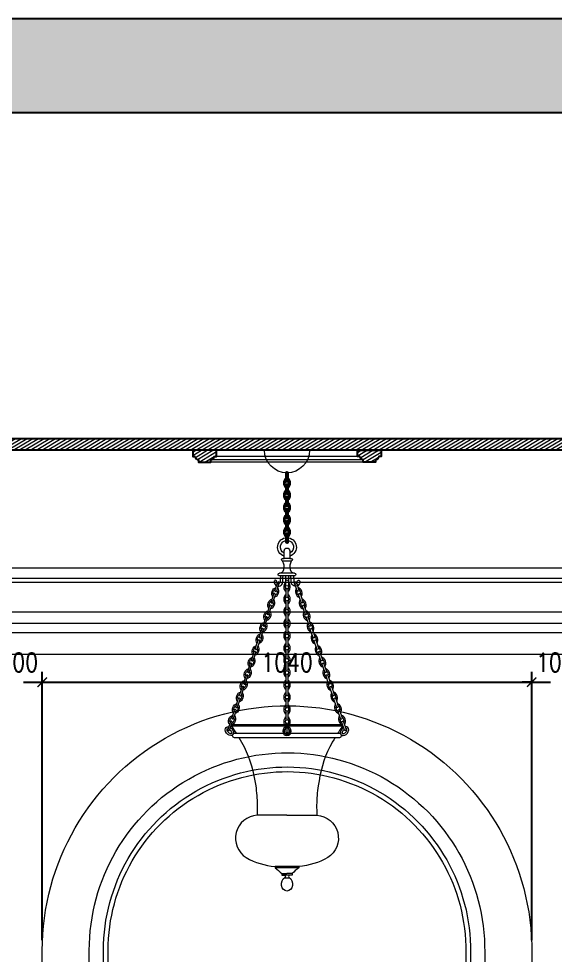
# Model space of a CAD drawing. Header units: inches. Extents: x 193287 to 241687, y 437648 to 550079.
# Drawn here: x 208974 to 210114, y 450696 to 452686 of the extents above; entities that cross this region are included whole.
import ezdxf

# ---------------------------------------------------------------- set-up
doc = ezdxf.new("R2010")
doc.units = ezdxf.units.IN
doc.header["$MEASUREMENT"] = 0
for name, color, linetype, lineweight in [('A-Dim-ID', 9, 'Continuous', 20), ('Bronze', 40, 'Continuous', 0), ('CQ gypsum 2', 42, 'Continuous', 0), ('CQ Gypsum Hatch', 8, 'Continuous', 20), ('CQ Marble', 6, 'Continuous', 0)]:
    doc.layers.add(name, color=color, linetype=linetype, lineweight=lineweight)
for name, color, linetype in [('CQ Grg Gypsum', 41, 'Continuous'), ('CQ Light Elevation', 4, 'Continuous'), ('CQ section wall', 3, 'Continuous'), ('xref grd floor$2$CQ Wall hatch_CHB', 8, 'Continuous')]:
    doc.layers.add(name, color=color, linetype=linetype)
doc.styles.add('ST9', font='romans.shx', dxfattribs={"width": 0.8})
doc.dimstyles.new('DIM-20', dxfattribs={"dimscale": 1000, "dimtxt": 0.044, "dimasz": 0.035, "dimexe": 0.022, "dimexo": 0.022, "dimgap": 0.022, "dimtad": 1, "dimdec": 0, "dimzin": 0, "dimdsep": 46, "dimtxsty": 'ST9', "dimblk1": 'ARCHTICK', "dimblk2": 'ARCHTICK', "dimsah": 1, "dimcen": 0.088, "dimdle": 0.04, "dimclrd": 256, "dimclre": 256, "dimclrt": 3, "dimadec": 0, "dimazin": 0, "dimtfac": 1, "dimtdec": 0, "dimtix": 1, "dimtofl": 0, "dimtmove": 1, "dimatfit": 3, "dimldrblk": 'CLOSED', "dimfxl": 1, "dimtolj": 1, "dimtzin": 0, "dimarcsym": 0})

# ---------------------------------------------------------------- blocks, each defined once
blk = doc.blocks.new('SECTION A AND B')
at = {"layer": 'xref grd floor$2$CQ Wall hatch_CHB'}
h = blk.add_hatch(dxfattribs=at)
h.set_pattern_fill('AR-CONC', color=256, scale=10, angle=-13.9714, style=0)
h.set_pattern_definition([(36.028577, (75041.166, 5809.5), (68.08902, -23.40695), [7.5, -82.5]), (341.028577, (75041.166, 5809.5), (4.696116, 76.343932), [6, -66]), (86.480021, (75046.84, 5807.55), (72.785135, 52.936981), [6.374019, -70.114211]), (32.212777, (75045.995, 5828.91), (99.570572, -41.829513), [11.25, -123.75]), (82.664212, (75054.29, 5825.42), (114.220033, 71.96377), [9.561034, -105.171376]), (337.21274, (75046, 5828.91), (114.220033, 71.96377), [9, -99]), (7.028577, (75054.49, 5821.643), (48.2040844, -53.482392), [7.5, -82.5]), (312.028577, (75054.49, 5821.64), (41.119588, 64.495185), [6, -66]), (57.480021, (75058.51, 5817.19), (89.323671, 11.012793), [6.374019, -70.114211]), (23.5285767, (75041.166, 5809.502), (9.2173322, 32.010976), [0, -65.2, 0, -67, 0, -66.25]), (353.528577, (75041.166, 5809.5), (35.0512903, 31.9228578), [0, -38.2, 0, -63.7, 0, -25.25]), (313.528577, (75019.526, 5814.886), (51.2584374, -15.0772595), [0, -25, 0, -78, 0, -103.5]), (303.528577, (75009.82, 5817.3), (59.0102484, -4.3659754), [0, -32.5, 0, -51.8, 0, -73.5])])
h.paths.add_polyline_path([(316285, 490843.1), (316285, 491043.1), (313340, 491043.1), (313340, 490843.1)])
at = {"layer": 'CQ section wall'}
for p, q in [((316285, 491043.1, 0), (313340, 491043.1, 0)), ((316285, 490843.1, 0), (313590, 490843.1, 0))]:
    blk.add_line(p, q, dxfattribs=at)
blk = doc.blocks.new('SECTION CEILING A AND B')
at = {"layer": 'CQ Gypsum Hatch', "extrusion": (-4.88522e-08, 5.98593e-09, 1)}
h = blk.add_hatch(dxfattribs=at)
h.set_pattern_fill('ANSI31', color=256, scale=50, angle=166.028577, style=0)
edge = h.paths.add_edge_path()
edge.add_line((208443.8, 454500), (208423.8, 454500))
edge.add_line((208423.8, 454500), (208423.8, 454525))
edge.add_line((208423.8, 454525), (208490.3, 454525))
edge.add_line((208490.3, 454525), (208490.3, 454763.1))
edge.add_arc((208665.3, 454763.1), 175, 90, 180, ccw=False)
edge.add_line((208665.3, 454938.1), (210422.3, 454938.1))
edge.add_arc((210422.3, 454763.1), 175, 0, 90, ccw=False)
edge.add_line((210597.3, 454763.1), (210597.3, 454525))
edge.add_line((210597.3, 454525), (210663.8, 454525))
edge.add_line((210663.8, 454525), (210663.8, 454500))
edge.add_line((210663.8, 454500), (210643.8, 454500))
edge.add_line((210643.8, 454500), (210643.8, 454480))
edge.add_line((210643.8, 454480), (210523.8, 454480))
edge.add_line((210523.8, 454480), (210523.8, 454525))
edge.add_line((210523.8, 454525), (210474.8, 454525))
edge.add_arc((210453.8, 454525), 21, 0, 90)
edge.add_line((210453.8, 454546), (210453.8, 454555))
edge.add_arc((210448.9, 454561.1), 7.8, 90, 308.4673, ccw=False)
edge.add_line((210448.9, 454568.9), (210448.9, 454571.9))
edge.add_arc((210446.8, 454589.9), 18.1, 205.7715, 276.831, ccw=False)
edge.add_arc((210479.8, 454602.8), 53.5, 186.1636, 202.8448, ccw=False)
edge.add_arc((210094.3, 454569.4), 333.5, 4.7514, 6.5687)
edge.add_arc((210389.8, 454603.5), 35.9, 6.5273, 25.3967)
edge.add_arc((210398, 454605.1), 28, 29.519, 91.8217)
edge.add_line((210397.1, 454633.1), (210397.1, 454640.6))
edge.add_line((210397.1, 454640.6), (210388.1, 454640.6))
edge.add_line((210388.1, 454640.6), (210388.1, 454663.1))
edge.add_line((210388.1, 454663.1), (210427.2, 454663.1))
edge.add_line((210427.2, 454663.1), (210483.8, 454588.1))
edge.add_line((210483.8, 454588.1), (210572.3, 454588.1))
edge.add_line((210572.3, 454588.1), (210572.3, 454763.1))
edge.add_arc((210422.3, 454763.1), 150, 0, 90)
edge.add_line((210422.3, 454913.1), (208665.3, 454913.1))
edge.add_arc((208665.3, 454763.1), 150, 90, 180)
edge.add_line((208515.3, 454763.1), (208515.3, 454588.1))
edge.add_line((208515.3, 454588.1), (208603.8, 454588.1))
edge.add_line((208603.8, 454588.1), (208660.4, 454663.1))
edge.add_line((208660.4, 454663.1), (208699.5, 454663.1))
edge.add_line((208699.5, 454663.1), (208699.5, 454640.6))
edge.add_line((208699.5, 454640.6), (208690.5, 454640.6))
edge.add_line((208690.5, 454640.6), (208690.5, 454633.1))
edge.add_arc((208689.6, 454605.1), 28, 88.1783, 150.481)
edge.add_arc((208697.7, 454603.5), 35.9, 154.6033, 173.4727)
edge.add_arc((208993.3, 454569.4), 333.5, 173.4313, 175.2486)
edge.add_arc((208607.8, 454602.8), 53.5, -22.8448, -6.1636, ccw=False)
edge.add_arc((208640.8, 454589.9), 18.1, 263.169, 334.2285, ccw=False)
edge.add_line((208638.6, 454571.9), (208638.6, 454568.9))
edge.add_arc((208638.6, 454561.1), 7.8, -128.4673, 90, ccw=False)
edge.add_line((208633.8, 454555), (208633.8, 454546))
edge.add_arc((208633.8, 454525), 21, 90, 180)
edge.add_line((208612.8, 454525), (208563.8, 454525))
edge.add_line((208563.8, 454525), (208563.8, 454480))
edge.add_line((208563.8, 454480), (208443.8, 454480))
edge.add_line((208443.8, 454480), (208443.8, 454500))
h = blk.add_hatch(dxfattribs=at)
h.set_pattern_fill('ANSI31', color=256, scale=50, angle=166.028577, style=0)
edge = h.paths.add_edge_path()
edge.add_line((209743.8, 454913.1), (209743.8, 454900.1))
edge.add_line((209743.8, 454900.1), (209738.8, 454900.1))
edge.add_arc((209731.7, 454900.2), 7.08, -89.9414, -0.0586, ccw=False)
edge.add_line((209731.8, 454893.1), (209731.8, 454888.1))
edge.add_line((209731.8, 454888.1), (209705.9, 454888.1))
edge.add_line((209705.9, 454888.1), (209705.9, 454893.1))
edge.add_arc((209705.9, 454900.2), 7.08, 180.0586, 269.9414, ccw=False)
edge.add_line((209698.8, 454900.1), (209693.8, 454900.1))
edge.add_line((209693.8, 454900.1), (209693.8, 454913.1))
edge.add_line((209693.8, 454913.1), (209743.8, 454913.1))
edge = h.paths.add_edge_path()
edge.add_line((209343.7, 454913.1), (209343.7, 454900.1))
edge.add_line((209343.7, 454900.1), (209348.7, 454900.1))
edge.add_arc((209355.8, 454900.2), 7.08, 180.0586, 269.9414)
edge.add_line((209355.8, 454893.1), (209355.8, 454888.1))
edge.add_line((209355.8, 454888.1), (209381.7, 454888.1))
edge.add_line((209381.7, 454888.1), (209381.7, 454893.1))
edge.add_arc((209381.7, 454900.2), 7.08, 270.0586, 359.9414)
edge.add_line((209388.7, 454900.1), (209393.7, 454900.1))
edge.add_line((209393.7, 454900.1), (209393.7, 454913.1))
edge.add_line((209393.7, 454913.1), (209343.7, 454913.1))
at = {"layer": 'CQ Grg Gypsum', "extrusion": (-4.88522e-08, 5.98593e-09, 1), "elevation": 0}
blk.add_lwpolyline([(208443.8, 454500), (208423.8, 454500), (208423.8, 454525), (208490.3, 454525), (208490.3, 454763.1, -0.414214), (208665.3, 454938.1), (210422.3, 454938.1, -0.414214), (210597.3, 454763.1), (210597.3, 454525), (210663.8, 454525), (210663.8, 454500), (210643.8, 454500), (210643.8, 454480), (210523.8, 454480), (210523.8, 454525), (210474.8, 454525, 0.414214), (210453.8, 454546), (210453.8, 454555, -1.408012), (210448.9, 454568.9), (210448.9, 454571.9, -0.320389), (210430.5, 454582, -0.072914), (210426.6, 454597.1, 0.007929), (210425.5, 454607.6, 0.08252), (210422.3, 454618.9, 0.278747), (210397.1, 454633.1), (210397.1, 454640.6), (210388.1, 454640.6), (210388.1, 454663.1), (210427.2, 454663.1), (210483.8, 454588.1), (210572.3, 454588.1), (210572.3, 454763.1, 0.414214), (210422.3, 454913.1), (208665.3, 454913.1, 0.414214), (208515.3, 454763.1), (208515.3, 454588.1), (208603.8, 454588.1), (208660.4, 454663.1), (208699.5, 454663.1), (208699.5, 454640.6), (208690.5, 454640.6), (208690.5, 454633.1, 0.278747), (208665.3, 454618.9, 0.08252), (208662, 454607.6, 0.007929), (208661, 454597.1, -0.072914), (208657.1, 454582, -0.320389), (208638.6, 454571.9), (208638.6, 454568.9, -1.408012), (208633.8, 454555), (208633.8, 454546, 0.414214), (208612.8, 454525), (208563.8, 454525), (208563.8, 454480), (208443.8, 454480)], format="xyb", close=True, dxfattribs=at)
for points in [[(209343.7, 454913.1), (209343.7, 454900.1), (209348.7, 454900.1, 0.413614), (209355.8, 454893.1), (209355.8, 454888.1), (209381.7, 454888.1), (209381.7, 454888.1), (209381.7, 454893.1, 0.413614), (209388.7, 454900.1), (209393.7, 454900.1), (209393.7, 454913.1), (209343.7, 454913.1)], [(209743.8, 454913.1), (209743.8, 454900.1), (209738.8, 454900.1, -0.413614), (209731.8, 454893.1), (209731.8, 454888.1), (209705.9, 454888.1), (209705.9, 454888.1), (209705.9, 454893.1, -0.413614), (209698.8, 454900.1), (209693.8, 454900.1), (209693.8, 454913.1), (209743.8, 454913.1)]]:
    blk.add_lwpolyline(points, format="xyb", dxfattribs=at)
blk = doc.blocks.new('_ARCHTICK')
at = {"color": 0, "linetype": 'ByBlock', "const_width": 0.15}
blk.add_lwpolyline([(-0.5, -0.5), (0.5, 0.5)], dxfattribs=at)
blk = doc.blocks.new('*D2374')
at = {"layer": 'A-Dim-ID', "lineweight": -2, "transparency": 16777216}
for p, q in [((208923.8, 451257.6), (208923.8, 451297.8)), ((209023.7, 450727.8), (209023.7, 451297.8)), ((208923.8, 451275.8), (208903.8, 451275.8)), ((209023.7, 451275.8), (209043.7, 451275.8))]:
    blk.add_line(p, q, dxfattribs=at)
at = {"layer": 'Defpoints', "color": 0, "transparency": 16777216}
for p in [(209023.7, 451275.8), (208923.8, 451235.6, 0), (209023.7, 450705.8, 0)]:
    blk.add_point(p, dxfattribs=at)
at = {"layer": 'A-Dim-ID', "lineweight": -2, "transparency": 16777216, "xscale": 20, "yscale": 20, "zscale": 20}
blk.add_blockref('_ARCHTICK', (208923.8, 451275.8), dxfattribs=at)
at = {"layer": 'A-Dim-ID', "lineweight": -2, "transparency": 16777216, "xscale": 20, "yscale": 20, "zscale": 20, "rotation": 180}
blk.add_blockref('_ARCHTICK', (209023.7, 451275.8), dxfattribs=at)
at = {"layer": 'A-Dim-ID', "color": 3, "transparency": 16777216, "insert": (208973.8, 451317.8), "char_height": 40, "attachment_point": 5, "style": 'ST9'}
blk.add_mtext('\\A1;100', dxfattribs=at)
blk = doc.blocks.new('_CLOSED')
at = {"color": 0, "linetype": 'ByBlock'}
for p, q in [((-1, 0.167), (0, 0)), ((-1, 0.167), (-1, -0.167)), ((0, 0), (-1, -0.167)), ((0, 0), (-1, 0))]:
    blk.add_line(p, q, dxfattribs=at)
blk = doc.blocks.new('*D2378')
at = {"layer": 'A-Dim-ID', "lineweight": -2, "transparency": 16777216}
for p, q in [((209023.7, 450727.8), (209023.7, 451297.8)), ((210063.8, 450727.8), (210063.8, 451297.8)), ((208983.7, 451275.8), (210103.8, 451275.8))]:
    blk.add_line(p, q, dxfattribs=at)
at = {"layer": 'Defpoints', "color": 0, "transparency": 16777216}
for p in [(210063.8, 451275.8), (209023.7, 450705.8, 0), (210063.8, 450705.8, 0)]:
    blk.add_point(p, dxfattribs=at)
at = {"layer": 'A-Dim-ID', "lineweight": -2, "transparency": 16777216, "xscale": 20, "yscale": 20, "zscale": 20, "rotation": 180}
blk.add_blockref('_ARCHTICK', (209023.7, 451275.8), dxfattribs=at)
at = {"layer": 'A-Dim-ID', "lineweight": -2, "transparency": 16777216, "xscale": 20, "yscale": 20, "zscale": 20}
blk.add_blockref('_ARCHTICK', (210063.8, 451275.8), dxfattribs=at)
at = {"layer": 'A-Dim-ID', "color": 3, "transparency": 16777216, "insert": (209543.8, 451317.8), "char_height": 40, "attachment_point": 5, "style": 'ST9'}
blk.add_mtext('\\A1;1040', dxfattribs=at)
blk = doc.blocks.new('*D2382')
at = {"layer": 'A-Dim-ID', "lineweight": -2, "transparency": 16777216}
for p, q in [((210063.8, 450727.8), (210063.8, 451297.8)), ((210163.8, 451257.6), (210163.8, 451297.8)), ((210063.8, 451275.8), (210043.8, 451275.8)), ((210163.8, 451275.8), (210183.8, 451275.8))]:
    blk.add_line(p, q, dxfattribs=at)
at = {"layer": 'Defpoints', "color": 0, "transparency": 16777216}
for p in [(210163.8, 451275.8), (210163.8, 451235.6, 0), (210063.8, 450705.8, 0)]:
    blk.add_point(p, dxfattribs=at)
at = {"layer": 'A-Dim-ID', "lineweight": -2, "transparency": 16777216, "xscale": 20, "yscale": 20, "zscale": 20}
blk.add_blockref('_ARCHTICK', (210063.8, 451275.8), dxfattribs=at)
at = {"layer": 'A-Dim-ID', "lineweight": -2, "transparency": 16777216, "xscale": 20, "yscale": 20, "zscale": 20, "rotation": 180}
blk.add_blockref('_ARCHTICK', (210163.8, 451275.8), dxfattribs=at)
at = {"layer": 'A-Dim-ID', "color": 3, "transparency": 16777216, "insert": (210113.8, 451317.8), "char_height": 40, "attachment_point": 5, "style": 'ST9'}
blk.add_mtext('\\A1;100', dxfattribs=at)
blk = doc.blocks.new('pendant arabic')
at = {"color": 40, "lineweight": 0}
for p, q in [((31622.2, -8834.7), (31640.6, -8834.7)), ((31625.4, -8829.5), (31637.4, -8829.5)), ((31615.3, -8860.3), (31647.6, -8860.3)), ((31617.3, -8866), (31616.9, -8879.5)), ((31628.4, -8866), (31628.4, -8886)), ((31634.4, -8866), (31634.4, -8886)), ((31645.5, -8866), (31645.9, -8879.5)), ((31606.1, -9486.8), (31656.8, -9486.8)), ((31620.4, -9502.1), (31642.5, -9502.1))]:
    blk.add_line(p, q, dxfattribs=at)
for points in [[(31631.4, -8866), (31648.1, -8866, 0.912079), (31647.6, -8860.3, -0.354576), (31638.1, -8853, -0.194549), (31640.6, -8834.7, 1), (31640.6, -8829.5), (31637.4, -8829.5), (31637.4, -8813.2, 1), (31625.4, -8813.2), (31625.4, -8829.5), (31622.2, -8829.5, 1), (31622.2, -8834.7, -0.194549), (31624.8, -8853, -0.345784), (31615.3, -8860.3, 0.913192), (31614.7, -8866)], [(31631.4, -9209.5), (31519.1, -9209.5, -0.967012), (31519.1, -9201.5), (31743.8, -9201.5, -0.967012), (31743.8, -9209.5)]]:
    blk.add_lwpolyline(points, format="xyb", close=True, dxfattribs=at)
for points in [[(31617.3, -8866), (31616.9, -8879.5, -1.075039), (31609.4, -8878.4, 1.060135), (31604.4, -8877.8, 1.065086), (31622.3, -8879.8, 0.012612), (31623.1, -8866, 1.437174)], [(31645.5, -8866), (31645.9, -8879.5, 1.075039), (31653.4, -8878.4, -1.060135), (31658.4, -8877.8, -1.065086), (31640.5, -8879.8, -0.012612), (31639.8, -8866, -1.437174)], [(31609.7, -8897.9), (31615.1, -8881.8, 1), (31611.3, -8880.5), (31605.9, -8896.6, 1), (31609.7, -8897.9, 0.447031)], [(31628.4, -8877.8, 0.484314), (31628.4, -8877.8, -0.790231), (31634.4, -8877.8, -8.534282)], [(31628.4, -8886, -0.484314), (31628.4, -8886, 0.790231), (31634.4, -8886, 8.534282)], [(31633.4, -8911.1), (31633.4, -8894.1, 1), (31629.4, -8894.1), (31629.4, -8911.1, 1), (31633.4, -8911.1, 0.447031)], [(31633.4, -8911.1), (31633.4, -8894.1, 1), (31629.4, -8894.1), (31629.4, -8911.1, 1), (31633.4, -8911.1, 0.447031)], [(31653.2, -8897.9), (31647.7, -8881.8, -1), (31651.5, -8880.5), (31657, -8896.6, -1), (31653.2, -8897.9, -0.447031)], [(31601.3, -8922.5), (31606.8, -8906.4, 1), (31603, -8905.1), (31597.5, -8921.3, 1), (31601.3, -8922.5, 0.447031)], [(31601.3, -8922.5), (31606.8, -8906.4, 1), (31603, -8905.1), (31597.5, -8921.3, 1), (31601.3, -8922.5, 0.447031)], [(31661.5, -8922.5), (31656.1, -8906.4, -1), (31659.9, -8905.1), (31665.3, -8921.3, -1), (31661.5, -8922.5, -0.447031)], [(31661.5, -8922.5), (31656.1, -8906.4, -1), (31659.9, -8905.1), (31665.3, -8921.3, -1), (31661.5, -8922.5, -0.447031)], [(31593, -8947.2), (31598.4, -8931.1, 1), (31594.7, -8929.8), (31589.2, -8945.9, 1), (31593, -8947.2, 0.447031)], [(31593, -8947.2), (31598.4, -8931.1, 1), (31594.7, -8929.8), (31589.2, -8945.9, 1), (31593, -8947.2, 0.447031)], [(31633.4, -8937.2), (31633.4, -8920.2, 1), (31629.4, -8920.2), (31629.4, -8937.2, 1), (31633.4, -8937.2, 0.447031)], [(31633.4, -8937.2), (31633.4, -8920.2, 1), (31629.4, -8920.2), (31629.4, -8937.2, 1), (31633.4, -8937.2, 0.447031)], [(31669.9, -8947.2), (31664.4, -8931.1, -1), (31668.2, -8929.8), (31673.6, -8945.9, -1), (31669.9, -8947.2, -0.447031)], [(31669.9, -8947.2), (31664.4, -8931.1, -1), (31668.2, -8929.8), (31673.6, -8945.9, -1), (31669.9, -8947.2, -0.447031)], [(31584.6, -8971.9), (31590.1, -8955.7, 1), (31586.3, -8954.5), (31580.9, -8970.6, 1), (31584.6, -8971.9, 0.447031)], [(31584.6, -8971.9), (31590.1, -8955.7, 1), (31586.3, -8954.5), (31580.9, -8970.6, 1), (31584.6, -8971.9, 0.447031)], [(31633.4, -8963.2), (31633.4, -8946.2, 1), (31629.4, -8946.2), (31629.4, -8963.2, 1), (31633.4, -8963.2, 0.447031)], [(31633.4, -8963.2), (31633.4, -8946.2, 1), (31629.4, -8946.2), (31629.4, -8963.2, 1), (31633.4, -8963.2, 0.447031)], [(31678.2, -8971.9), (31672.8, -8955.7, -1), (31676.5, -8954.5), (31682, -8970.6, -1), (31678.2, -8971.9, -0.447031)], [(31678.2, -8971.9), (31672.8, -8955.7, -1), (31676.5, -8954.5), (31682, -8970.6, -1), (31678.2, -8971.9, -0.447031)], [(31633.4, -8989.3), (31633.4, -8972.2, 1), (31629.4, -8972.2), (31629.4, -8989.3, 1), (31633.4, -8989.3, 0.447031)], [(31633.4, -8989.3), (31633.4, -8972.2, 1), (31629.4, -8972.2), (31629.4, -8989.3, 1), (31633.4, -8989.3, 0.447031)], [(31576.3, -8996.5), (31581.8, -8980.4, 1), (31578, -8979.1), (31572.5, -8995.3, 1), (31576.3, -8996.5, 0.447031)], [(31576.3, -8996.5), (31581.8, -8980.4, 1), (31578, -8979.1), (31572.5, -8995.3, 1), (31576.3, -8996.5, 0.447031)], [(31686.5, -8996.5), (31681.1, -8980.4, -1), (31684.9, -8979.1), (31690.3, -8995.3, -1), (31686.5, -8996.5, -0.447031)], [(31686.5, -8996.5), (31681.1, -8980.4, -1), (31684.9, -8979.1), (31690.3, -8995.3, -1), (31686.5, -8996.5, -0.447031)], [(31568, -9021.2), (31573.4, -9005.1, 1), (31569.6, -9003.8), (31564.2, -9019.9, 1), (31568, -9021.2, 0.447031)], [(31568, -9021.2), (31573.4, -9005.1, 1), (31569.6, -9003.8), (31564.2, -9019.9, 1), (31568, -9021.2, 0.447031)], [(31633.4, -9015.3), (31633.4, -8998.3, 1), (31629.4, -8998.3), (31629.4, -9015.3, 1), (31633.4, -9015.3, 0.447031)], [(31633.4, -9015.3), (31633.4, -8998.3, 1), (31629.4, -8998.3), (31629.4, -9015.3, 1), (31633.4, -9015.3, 0.447031)], [(31694.9, -9021.2), (31689.4, -9005.1, -1), (31693.2, -9003.8), (31698.7, -9019.9, -1), (31694.9, -9021.2, -0.447031)], [(31694.9, -9021.2), (31689.4, -9005.1, -1), (31693.2, -9003.8), (31698.7, -9019.9, -1), (31694.9, -9021.2, -0.447031)], [(31559.6, -9045.9), (31565.1, -9029.7, 1), (31561.3, -9028.5), (31555.8, -9044.6, 1), (31559.6, -9045.9, 0.447031)], [(31559.6, -9045.9), (31565.1, -9029.7, 1), (31561.3, -9028.5), (31555.8, -9044.6, 1), (31559.6, -9045.9, 0.447031)], [(31633.4, -9041.3), (31633.4, -9024.3, 1), (31629.4, -9024.3), (31629.4, -9041.3, 1), (31633.4, -9041.3, 0.447031)], [(31633.4, -9041.3), (31633.4, -9024.3, 1), (31629.4, -9024.3), (31629.4, -9041.3, 1), (31633.4, -9041.3, 0.447031)], [(31703.2, -9045.9), (31697.8, -9029.7, -1), (31701.6, -9028.5), (31707, -9044.6, -1), (31703.2, -9045.9, -0.447031)], [(31703.2, -9045.9), (31697.8, -9029.7, -1), (31701.6, -9028.5), (31707, -9044.6, -1), (31703.2, -9045.9, -0.447031)], [(31551.3, -9070.5), (31556.7, -9054.4, 1), (31552.9, -9053.1), (31547.5, -9069.2, 1), (31551.3, -9070.5, 0.447031)], [(31551.3, -9070.5), (31556.7, -9054.4, 1), (31552.9, -9053.1), (31547.5, -9069.2, 1), (31551.3, -9070.5, 0.447031)], [(31633.4, -9067.4), (31633.4, -9050.4, 1), (31629.4, -9050.4), (31629.4, -9067.4, 1), (31633.4, -9067.4, 0.447031)], [(31633.4, -9067.4), (31633.4, -9050.4, 1), (31629.4, -9050.4), (31629.4, -9067.4, 1), (31633.4, -9067.4, 0.447031)], [(31711.6, -9070.5), (31706.1, -9054.4, -1), (31709.9, -9053.1), (31715.4, -9069.2, -1), (31711.6, -9070.5, -0.447031)], [(31711.6, -9070.5), (31706.1, -9054.4, -1), (31709.9, -9053.1), (31715.4, -9069.2, -1), (31711.6, -9070.5, -0.447031)], [(31542.9, -9095.2), (31548.4, -9079.1, 1), (31544.6, -9077.8), (31539.1, -9093.9, 1), (31542.9, -9095.2, 0.447031)], [(31542.9, -9095.2), (31548.4, -9079.1, 1), (31544.6, -9077.8), (31539.1, -9093.9, 1), (31542.9, -9095.2, 0.447031)], [(31633.3, -9093.4), (31633.4, -9076.4, 1), (31629.4, -9076.4), (31629.3, -9093.4, 1), (31633.3, -9093.4, 0.447031)], [(31633.3, -9093.4), (31633.4, -9076.4, 1), (31629.4, -9076.4), (31629.3, -9093.4, 1), (31633.3, -9093.4, 0.447031)], [(31719.9, -9095.2), (31714.5, -9079.1, -1), (31718.3, -9077.8), (31723.7, -9093.9, -1), (31719.9, -9095.2, -0.447031)], [(31719.9, -9095.2), (31714.5, -9079.1, -1), (31718.3, -9077.8), (31723.7, -9093.9, -1), (31719.9, -9095.2, -0.447031)], [(31534.6, -9119.9), (31540, -9103.7, 1), (31536.2, -9102.5), (31530.8, -9118.6, 1), (31534.6, -9119.9, 0.447031)], [(31534.6, -9119.9), (31540, -9103.7, 1), (31536.2, -9102.5), (31530.8, -9118.6, 1), (31534.6, -9119.9, 0.447031)], [(31633.3, -9119.5), (31633.3, -9102.4, 1), (31629.3, -9102.4), (31629.3, -9119.5, 1), (31633.3, -9119.5, 0.447031)], [(31633.3, -9119.5), (31633.3, -9102.4, 1), (31629.3, -9102.4), (31629.3, -9119.5, 1), (31633.3, -9119.5, 0.447031)], [(31728.3, -9119.9), (31722.8, -9103.7, -1), (31726.6, -9102.5), (31732.1, -9118.6, -1), (31728.3, -9119.9, -0.447031)], [(31728.3, -9119.9), (31722.8, -9103.7, -1), (31726.6, -9102.5), (31732.1, -9118.6, -1), (31728.3, -9119.9, -0.447031)], [(31526.2, -9144.5), (31531.7, -9128.4, 1), (31527.9, -9127.1), (31522.4, -9143.2, 1), (31526.2, -9144.5, 0.447031)], [(31526.2, -9144.5), (31531.7, -9128.4, 1), (31527.9, -9127.1), (31522.4, -9143.2, 1), (31526.2, -9144.5, 0.447031)], [(31633.3, -9145.5), (31633.3, -9128.5, 1), (31629.3, -9128.5), (31629.3, -9145.5, 1), (31633.3, -9145.5, 0.447031)], [(31633.3, -9145.5), (31633.3, -9128.5, 1), (31629.3, -9128.5), (31629.3, -9145.5, 1), (31633.3, -9145.5, 0.447031)], [(31736.6, -9144.5), (31731.2, -9128.4, -1), (31735, -9127.1), (31740.4, -9143.2, -1), (31736.6, -9144.5, -0.447031)], [(31736.6, -9144.5), (31731.2, -9128.4, -1), (31735, -9127.1), (31740.4, -9143.2, -1), (31736.6, -9144.5, -0.447031)], [(31517.9, -9169.2), (31523.3, -9153.1, 1), (31519.6, -9151.8), (31514.1, -9167.9, 1), (31517.9, -9169.2, 0.447031)], [(31517.9, -9169.2), (31523.3, -9153.1, 1), (31519.6, -9151.8), (31514.1, -9167.9, 1), (31517.9, -9169.2, 0.447031)], [(31633.3, -9171.5), (31633.3, -9154.5, 1), (31629.3, -9154.5), (31629.3, -9171.5, 1), (31633.3, -9171.5, 0.447031)], [(31633.3, -9171.5), (31633.3, -9154.5, 1), (31629.3, -9154.5), (31629.3, -9171.5, 1), (31633.3, -9171.5, 0.447031)], [(31745, -9169.2), (31739.5, -9153.1, -1), (31743.3, -9151.8), (31748.7, -9167.9, -1), (31745, -9169.2, -0.447031)], [(31745, -9169.2), (31739.5, -9153.1, -1), (31743.3, -9151.8), (31748.7, -9167.9, -1), (31745, -9169.2, -0.447031)], [(31509.5, -9193.9), (31515, -9177.7, 1), (31511.2, -9176.4), (31505.8, -9192.6, 1), (31509.5, -9193.9, 0.447031)], [(31509.5, -9193.9), (31515, -9177.7, 1), (31511.2, -9176.4), (31505.8, -9192.6, 1), (31509.5, -9193.9, 0.447031)], [(31633.3, -9197.6), (31633.3, -9180.6, 1), (31629.3, -9180.5), (31629.3, -9197.6, 1), (31633.3, -9197.6, 0.447031)], [(31633.3, -9197.6), (31633.3, -9180.6, 1), (31629.3, -9180.5), (31629.3, -9197.6, 1), (31633.3, -9197.6, 0.447031)], [(31753.3, -9193.9), (31747.9, -9177.7, -1), (31751.6, -9176.4), (31757.1, -9192.6, -1), (31753.3, -9193.9, -0.447031)], [(31753.3, -9193.9), (31747.9, -9177.7, -1), (31751.6, -9176.4), (31757.1, -9192.6, -1), (31753.3, -9193.9, -0.447031)], [(31606.1, -9483.8), (31656.8, -9483.8), (31656.8, -9486.8, 0.066306), (31642.5, -9498.9), (31631.4, -9498.9)], [(31656.8, -9483.8), (31606.1, -9483.8), (31606.1, -9486.8, -0.066306), (31620.4, -9498.9), (31631.4, -9498.9)], [(31620.4, -9498.9), (31620.4, -9502.1, -0.075741), (31626.5, -9503, -0.670017), (31626.6, -9507.8, -0.742621)], [(31642.5, -9498.9), (31642.5, -9502.1, 0.075741), (31636.4, -9503, 0.670017), (31636.2, -9507.8, 0.742621)]]:
    blk.add_lwpolyline(points, format="xyb", dxfattribs=at)
at = {"color": 4, "lineweight": 0}
for points in [[(31513.5, -9185.7), (31513.5, -9182.7), (31749.3, -9182.7), (31749.3, -9185.7)], [(31513.5, -9185.7), (31749.3, -9185.7)]]:
    blk.add_lwpolyline(points, dxfattribs=at)
for points in [[(31631.4, -9374.8), (31568, -9374.8, 0.727128), (31544.9, -9465, 0.107747), (31606.1, -9483.8, 0.107747)], [(31631.4, -9374.8), (31694.8, -9374.8, -0.727128), (31718, -9465, -0.107747), (31656.8, -9483.8, -0.107747)]]:
    blk.add_lwpolyline(points, format="xyb", dxfattribs=at)
at = {"color": 40, "lineweight": 0}
blk.add_lwpolyline([(31635.9, -9507.6), (31627, -9507.6)], dxfattribs=at)
for radius, start, end in [(20, 287.4576, 252.5424), (14, 295.3769, 244.6231)]:
    blk.add_arc((31631.4, -8805.2), radius, start, end, dxfattribs=at)
at = {"color": 40, "lineweight": 0, "extrusion": (0, 0, -1)}
for centre, major_axis, ratio, start_param, end_param in [((31606.3, -8901.5), (3.37, 9.96), 0.652824, 3.437395, 5.987383), ((31606.3, -8901.5), (3.37, 9.96), 0.652824, 0.295802, 2.845791), ((31631.4, -8889.6), (0, 10.5), 0.652824, 3.437395, 5.831525), ((31631.4, -8889.6), (0, 6.51), 0.633551, 3.647898, 5.471151), ((31631.4, -8889.6), (0, 10.5), 0.652824, 0.453442, 2.845791), ((31631.4, -8889.6), (0, 6.51), 0.633551, 0.817097, 2.635287), ((31606.3, -8901.5), (2.09, 6.17), 0.633551, 3.647898, 5.77688), ((31606.3, -8901.5), (2.09, 6.17), 0.633551, 0.506306, 2.635287), ((31631.4, -8915.7), (0, 10.5), 0.652824, 3.437395, 5.987383), ((31631.4, -8915.7), (0, 6.51), 0.633551, 3.647898, 5.77688), ((31631.4, -8915.7), (0, 10.5), 0.652824, 0.295802, 2.845791), ((31631.4, -8915.7), (0, 6.51), 0.633551, 0.506306, 2.635287), ((31598, -8926.2), (3.37, 9.96), 0.652824, 3.437395, 5.987383), ((31598, -8926.2), (2.09, 6.17), 0.633551, 3.647898, 5.77688), ((31598, -8926.2), (3.37, 9.96), 0.652824, 0.295802, 2.845791), ((31598, -8926.2), (2.09, 6.17), 0.633551, 0.506306, 2.635287), ((31631.4, -8941.7), (0, 10.5), 0.652824, 3.437395, 5.987383), ((31631.4, -8941.7), (0, 10.5), 0.652824, 0.295802, 2.845791), ((31589.6, -8950.8), (3.37, 9.96), 0.652824, 3.437395, 5.987383), ((31589.6, -8950.8), (2.09, 6.17), 0.633551, 3.647898, 5.77688), ((31589.6, -8950.8), (3.37, 9.96), 0.652824, 0.295802, 2.845791), ((31589.6, -8950.8), (2.09, 6.17), 0.633551, 0.506306, 2.635287), ((31631.4, -8941.7), (0, 6.51), 0.633551, 3.647898, 5.77688), ((31631.4, -8941.7), (0, 6.51), 0.633551, 0.506306, 2.635287), ((31581.3, -8975.5), (3.37, 9.96), 0.652824, 3.437395, 5.987383), ((31581.3, -8975.5), (2.09, 6.17), 0.633551, 3.647898, 5.77688), ((31581.3, -8975.5), (3.37, 9.96), 0.652824, 0.295802, 2.845791), ((31581.3, -8975.5), (2.09, 6.17), 0.633551, 0.506306, 2.635287), ((31631.4, -8967.7), (0, 10.5), 0.652824, 3.437395, 5.987383), ((31631.4, -8967.7), (0, 6.51), 0.633551, 3.647898, 5.77688), ((31631.4, -8967.7), (0, 10.5), 0.652824, 0.295802, 2.845791), ((31631.4, -8967.7), (0, 6.51), 0.633551, 0.506306, 2.635287), ((31573, -9000.2), (3.37, 9.96), 0.652824, 3.437395, 5.987383), ((31573, -9000.2), (2.09, 6.17), 0.633551, 3.647898, 5.77688), ((31573, -9000.2), (3.37, 9.96), 0.652824, 0.295802, 2.845791), ((31631.4, -8993.8), (0, 10.5), 0.652824, 3.437395, 5.987383), ((31631.4, -8993.8), (0, 6.51), 0.633551, 3.647898, 5.77688), ((31631.4, -8993.8), (0, 10.5), 0.652824, 0.295802, 2.845791), ((31631.4, -8993.8), (0, 6.51), 0.633551, 0.506306, 2.635287), ((31573, -9000.2), (2.09, 6.17), 0.633551, 0.506306, 2.635287), ((31631.4, -9019.8), (0, 10.5), 0.652824, 3.437395, 5.987383), ((31631.4, -9019.8), (0, 6.51), 0.633551, 3.647898, 5.77688), ((31631.4, -9019.8), (0, 10.5), 0.652824, 0.295802, 2.845791), ((31631.4, -9019.8), (0, 6.51), 0.633551, 0.506306, 2.635287), ((31564.6, -9024.8), (3.37, 9.96), 0.652824, 3.437395, 5.987383), ((31564.6, -9024.8), (2.09, 6.17), 0.633551, 3.647898, 5.77688), ((31564.6, -9024.8), (3.37, 9.96), 0.652824, 0.295802, 2.845791), ((31564.6, -9024.8), (2.09, 6.17), 0.633551, 0.506306, 2.635287), ((31556.3, -9049.5), (3.37, 9.96), 0.652824, 3.437395, 5.987383), ((31556.3, -9049.5), (2.09, 6.17), 0.633551, 3.647898, 5.77688), ((31556.3, -9049.5), (3.37, 9.96), 0.652824, 0.295802, 2.845791), ((31556.3, -9049.5), (2.09, 6.17), 0.633551, 0.506306, 2.635287), ((31631.4, -9045.8), (0, 10.5), 0.652824, 3.437395, 5.987383), ((31631.4, -9045.8), (0, 6.51), 0.633551, 3.647898, 5.77688), ((31631.4, -9045.8), (0, 10.5), 0.652824, 0.295802, 2.845791), ((31631.4, -9045.8), (0, 6.51), 0.633551, 0.506306, 2.635287), ((31547.9, -9074.2), (3.37, 9.96), 0.652824, 3.437395, 5.987383), ((31547.9, -9074.2), (2.09, 6.17), 0.633551, 3.647898, 5.77688), ((31547.9, -9074.2), (3.37, 9.96), 0.652824, 0.295802, 2.845791), ((31547.9, -9074.2), (2.09, 6.17), 0.633551, 0.506306, 2.635287), ((31631.4, -9071.9), (0, 10.5), 0.652824, 3.437395, 5.987383), ((31631.4, -9071.9), (0, 6.51), 0.633551, 3.647898, 5.77688), ((31631.4, -9071.9), (0, 10.5), 0.652824, 0.295802, 2.845791), ((31631.4, -9071.9), (0, 6.51), 0.633551, 0.506306, 2.635287), ((31539.6, -9098.8), (3.37, 9.96), 0.652824, 3.437395, 5.987383), ((31539.6, -9098.8), (2.09, 6.17), 0.633551, 3.647898, 5.77688), ((31539.6, -9098.8), (3.37, 9.96), 0.652824, 0.295802, 2.845791), ((31539.6, -9098.8), (2.09, 6.17), 0.633551, 0.506306, 2.635287), ((31631.3, -9097.9), (0, 10.5), 0.652824, 3.437395, 5.987383), ((31631.3, -9097.9), (0, 6.51), 0.633551, 3.647898, 5.77688), ((31631.3, -9097.9), (0, 10.5), 0.652824, 0.295802, 2.845791), ((31631.3, -9097.9), (0, 6.51), 0.633551, 0.506306, 2.635287), ((31531.2, -9123.5), (3.37, 9.96), 0.652824, 3.437395, 5.987383), ((31631.3, -9124), (0, 10.5), 0.652824, 3.437395, 5.987383), ((31631.3, -9124), (0, 10.5), 0.652824, 0.295802, 2.845791), ((31531.2, -9123.5), (2.09, 6.17), 0.633551, 3.647898, 5.77688), ((31531.2, -9123.5), (3.37, 9.96), 0.652824, 0.295802, 2.845791), ((31531.2, -9123.5), (2.09, 6.17), 0.633551, 0.506306, 2.635287), ((31631.3, -9124), (0, 6.51), 0.633551, 3.647898, 5.77688), ((31631.3, -9124), (0, 6.51), 0.633551, 0.506306, 2.635287), ((31522.9, -9148.2), (3.37, 9.96), 0.652824, 3.437395, 5.987383), ((31522.9, -9148.2), (2.09, 6.17), 0.633551, 3.647898, 5.77688), ((31522.9, -9148.2), (3.37, 9.96), 0.652824, 0.295802, 2.845791), ((31522.9, -9148.2), (2.09, 6.17), 0.633551, 0.506306, 2.635287), ((31631.3, -9150), (0, 10.5), 0.652824, 3.437395, 5.987383), ((31631.3, -9150), (0, 6.51), 0.633551, 3.647898, 5.77688), ((31631.3, -9150), (0, 10.5), 0.652824, 0.295802, 2.845791), ((31631.3, -9150), (0, 6.51), 0.633551, 0.506306, 2.635287), ((31514.5, -9172.8), (3.37, 9.96), 0.652824, 3.437395, 5.987383), ((31514.5, -9172.8), (2.09, 6.17), 0.633551, 3.647898, 5.77688), ((31514.5, -9172.8), (3.37, 9.96), 0.652824, 0.295802, 2.845791), ((31514.5, -9172.8), (2.09, 6.17), 0.633551, 0.506306, 2.635287), ((31631.3, -9176), (0, 10.5), 0.652824, 3.437395, 5.987383), ((31631.3, -9176), (0, 6.51), 0.633551, 3.647898, 5.77688), ((31631.3, -9176), (0, 10.5), 0.652824, 0.295802, 2.845791), ((31631.3, -9176), (0, 6.51), 0.633551, 0.506306, 2.635287), ((31509.1, -9196.4), (7.08, -7.97), 0.678875, 4.303626, 10.168055)]:
    blk.add_ellipse(centre, major_axis=major_axis, ratio=ratio, start_param=start_param, end_param=end_param, dxfattribs=at)
at = {"color": 40, "lineweight": 0}
for centre, major_axis, ratio, start_param, end_param in [((31656.5, -8901.5), (-3.37, 9.96), 0.652824, 0.295802, 2.845791), ((31656.5, -8901.5), (-3.37, 9.96), 0.652824, 3.437395, 5.987383), ((31656.5, -8901.5), (-2.09, 6.17), 0.633551, 0.506306, 2.635287), ((31656.5, -8901.5), (-2.09, 6.17), 0.633551, 3.647898, 5.77688), ((31664.9, -8926.2), (-3.37, 9.96), 0.652824, 0.295802, 2.845791), ((31664.9, -8926.2), (-2.09, 6.17), 0.633551, 0.506306, 2.635287), ((31664.9, -8926.2), (-3.37, 9.96), 0.652824, 3.437395, 5.987383), ((31664.9, -8926.2), (-2.09, 6.17), 0.633551, 3.647898, 5.77688), ((31673.2, -8950.8), (-3.37, 9.96), 0.652824, 0.295802, 2.845791), ((31673.2, -8950.8), (-2.09, 6.17), 0.633551, 0.506306, 2.635287), ((31673.2, -8950.8), (-3.37, 9.96), 0.652824, 3.437395, 5.987383), ((31673.2, -8950.8), (-2.09, 6.17), 0.633551, 3.647898, 5.77688), ((31681.5, -8975.5), (-3.37, 9.96), 0.652824, 0.295802, 2.845791), ((31681.5, -8975.5), (-2.09, 6.17), 0.633551, 0.506306, 2.635287), ((31681.5, -8975.5), (-3.37, 9.96), 0.652824, 3.437395, 5.987383), ((31681.5, -8975.5), (-2.09, 6.17), 0.633551, 3.647898, 5.77688), ((31689.9, -9000.2), (-3.37, 9.96), 0.652824, 0.295802, 2.845791), ((31689.9, -9000.2), (-3.37, 9.96), 0.652824, 3.437395, 5.987383), ((31689.9, -9000.2), (-2.09, 6.17), 0.633551, 3.647898, 5.77688), ((31689.9, -9000.2), (-2.09, 6.17), 0.633551, 0.506306, 2.635287), ((31698.2, -9024.8), (-3.37, 9.96), 0.652824, 0.295802, 2.845791), ((31698.2, -9024.8), (-2.09, 6.17), 0.633551, 0.506306, 2.635287), ((31698.2, -9024.8), (-3.37, 9.96), 0.652824, 3.437395, 5.987383), ((31698.2, -9024.8), (-2.09, 6.17), 0.633551, 3.647898, 5.77688), ((31706.6, -9049.5), (-3.37, 9.96), 0.652824, 0.295802, 2.845791), ((31706.6, -9049.5), (-2.09, 6.17), 0.633551, 0.506306, 2.635287), ((31706.6, -9049.5), (-3.37, 9.96), 0.652824, 3.437395, 5.987383), ((31706.6, -9049.5), (-2.09, 6.17), 0.633551, 3.647898, 5.77688), ((31714.9, -9074.2), (-3.37, 9.96), 0.652824, 0.295802, 2.845791), ((31714.9, -9074.2), (-2.09, 6.17), 0.633551, 0.506306, 2.635287), ((31714.9, -9074.2), (-3.37, 9.96), 0.652824, 3.437395, 5.987383), ((31714.9, -9074.2), (-2.09, 6.17), 0.633551, 3.647898, 5.77688), ((31723.3, -9098.8), (-3.37, 9.96), 0.652824, 0.295802, 2.845791), ((31723.3, -9098.8), (-2.09, 6.17), 0.633551, 0.506306, 2.635287), ((31723.3, -9098.8), (-3.37, 9.96), 0.652824, 3.437395, 5.987383), ((31723.3, -9098.8), (-2.09, 6.17), 0.633551, 3.647898, 5.77688), ((31731.6, -9123.5), (-3.37, 9.96), 0.652824, 3.437395, 5.987383), ((31731.6, -9123.5), (-3.37, 9.96), 0.652824, 0.295802, 2.845791), ((31731.6, -9123.5), (-2.09, 6.17), 0.633551, 0.506306, 2.635287), ((31731.6, -9123.5), (-2.09, 6.17), 0.633551, 3.647898, 5.77688), ((31740, -9148.2), (-3.37, 9.96), 0.652824, 0.295802, 2.845791), ((31740, -9148.2), (-2.09, 6.17), 0.633551, 0.506306, 2.635287), ((31740, -9148.2), (-3.37, 9.96), 0.652824, 3.437395, 5.987383), ((31740, -9148.2), (-2.09, 6.17), 0.633551, 3.647898, 5.77688), ((31748.3, -9172.8), (-3.37, 9.96), 0.652824, 0.295802, 2.845791), ((31748.3, -9172.8), (-2.09, 6.17), 0.633551, 0.506306, 2.635287), ((31748.3, -9172.8), (-3.37, 9.96), 0.652824, 3.437395, 5.987383), ((31748.3, -9172.8), (-2.09, 6.17), 0.633551, 3.647898, 5.77688), ((31753.7, -9196.4), (-7.08, -7.97), 0.678875, 4.303626, 10.168055), ((31631.4, -9521.2), (0, 14.8), 0.792417, 0.389132, 5.894053)]:
    blk.add_ellipse(centre, major_axis=major_axis, ratio=ratio, start_param=start_param, end_param=end_param, dxfattribs=at)
blk.add_ellipse((31631.4, -9196.4), major_axis=(0, 9.3), ratio=0.982433, dxfattribs=at)
for points, knots in [([(31509.9, -9192.7), (31510.6, -9193.2), (31511.3, -9193.9), (31512.4, -9195.2), (31512.9, -9196), (31513.6, -9197.5), (31513.8, -9198.2), (31514, -9199.3), (31514, -9199.8), (31514, -9200.5), (31513.9, -9200.7), (31513.8, -9201.1), (31513.7, -9201.2), (31513.6, -9201.3), (31513.6, -9201.3), (31513.5, -9201.3), (31513.5, -9201.4), (31513.4, -9201.4), (31513.2, -9201.5), (31513.1, -9201.6), (31512.7, -9201.7), (31512.5, -9201.7), (31512, -9201.7), (31511.7, -9201.6), (31510.9, -9201.4), (31510.3, -9201.2), (31509.2, -9200.6), (31508.5, -9200.2), (31507.4, -9199.2), (31506.8, -9198.7), (31505.8, -9197.5), (31505.4, -9196.8), (31504.7, -9195.5), (31504.5, -9194.9), (31504.2, -9193.7), (31504.2, -9193.2), (31504.2, -9192.4), (31504.3, -9192.2), (31504.4, -9191.8), (31504.5, -9191.6), (31504.6, -9191.4), (31504.7, -9191.4), (31504.9, -9191.2), (31505, -9191.2), (31505.4, -9191.1), (31505.7, -9191.1), (31506.1, -9191.1), (31506.2, -9191.1), (31506.3, -9191.1)], [4.432599, 4.432599, 4.432599, 4.432599, 4.768441, 4.768441, 5.107688, 5.107688, 5.446935, 5.446935, 5.709013, 5.709013, 5.97109, 5.97109, 6.189536, 6.189536, 6.283185, 6.283185, 6.283185, 6.472071, 6.472071, 6.660957, 6.660957, 6.849842, 6.849842, 7.038728, 7.038728, 7.334707, 7.334707, 7.630685, 7.630685, 7.926664, 7.926664, 8.222643, 8.222643, 8.518622, 8.518622, 8.8146, 8.8146, 9.051823, 9.051823, 9.289045, 9.289045, 9.526267, 9.526267, 9.76349, 9.76349, 10.000712, 10.000712, 10.068663, 10.068663, 10.068663, 10.068663]), ([(31631.4, -9190.1), (31630.9, -9190.1), (31630.4, -9190.1), (31629.1, -9190.5), (31628.3, -9190.9), (31626.9, -9192), (31626.3, -9192.7), (31625.6, -9194.3), (31625.3, -9195.2), (31625.2, -9197), (31625.4, -9197.9), (31626.1, -9199.6), (31626.6, -9200.3), (31627.8, -9201.5), (31628.6, -9202), (31630.2, -9202.6), (31631.1, -9202.7), (31632.8, -9202.6), (31633.6, -9202.3), (31635.2, -9201.5), (31635.8, -9200.9), (31636.9, -9199.4), (31637.2, -9198.6), (31637.6, -9196.8), (31637.6, -9195.9), (31637.2, -9194.2), (31636.9, -9193.3), (31635.8, -9191.9), (31635.2, -9191.3), (31633.6, -9190.4), (31632.8, -9190.2), (31631.8, -9190.1), (31631.6, -9190.1), (31631.4, -9190.1)], [0, 0, 0, 0, 0.254053, 0.254053, 0.678604, 0.678604, 1.103155, 1.103155, 1.527706, 1.527706, 1.952257, 1.952257, 2.376808, 2.376808, 2.801359, 2.801359, 3.22591, 3.22591, 3.650461, 3.650461, 4.075012, 4.075012, 4.499563, 4.499563, 4.924114, 4.924114, 5.348664, 5.348664, 5.773215, 5.773215, 6.197766, 6.197766, 6.283185, 6.283185, 6.283185, 6.283185]), ([(31752.9, -9192.7), (31752.2, -9193.2), (31751.6, -9193.9), (31750.5, -9195.2), (31750, -9196), (31749.3, -9197.5), (31749, -9198.2), (31748.8, -9199.3), (31748.8, -9199.8), (31748.9, -9200.5), (31748.9, -9200.7), (31749.1, -9201.1), (31749.2, -9201.2), (31749.3, -9201.3), (31749.3, -9201.3), (31749.3, -9201.3), (31749.4, -9201.4), (31749.5, -9201.4), (31749.6, -9201.5), (31749.8, -9201.6), (31750.1, -9201.7), (31750.3, -9201.7), (31750.8, -9201.7), (31751.1, -9201.6), (31751.9, -9201.4), (31752.5, -9201.2), (31753.7, -9200.6), (31754.3, -9200.2), (31755.5, -9199.2), (31756, -9198.7), (31757, -9197.5), (31757.4, -9196.8), (31758.1, -9195.5), (31758.3, -9194.9), (31758.6, -9193.7), (31758.7, -9193.2), (31758.6, -9192.4), (31758.6, -9192.2), (31758.4, -9191.8), (31758.4, -9191.6), (31758.2, -9191.4), (31758.1, -9191.4), (31758, -9191.2), (31757.8, -9191.2), (31757.5, -9191.1), (31757.2, -9191.1), (31756.8, -9191.1), (31756.7, -9191.1), (31756.6, -9191.1)], [4.432599, 4.432599, 4.432599, 4.432599, 4.768441, 4.768441, 5.107688, 5.107688, 5.446935, 5.446935, 5.709013, 5.709013, 5.97109, 5.97109, 6.189536, 6.189536, 6.283185, 6.283185, 6.283185, 6.472071, 6.472071, 6.660957, 6.660957, 6.849842, 6.849842, 7.038728, 7.038728, 7.334707, 7.334707, 7.630685, 7.630685, 7.926664, 7.926664, 8.222643, 8.222643, 8.518622, 8.518622, 8.8146, 8.8146, 9.051823, 9.051823, 9.289045, 9.289045, 9.526267, 9.526267, 9.76349, 9.76349, 10.000712, 10.000712, 10.068663, 10.068663, 10.068663, 10.068663])]:
    blk.add_open_spline(points, degree=3, knots=knots, dxfattribs=at)
at = {"lineweight": 0}
blk.add_open_spline([(31513.5, -9185.7), (31517.1, -9190.9), (31520.6, -9196.2), (31524, -9201.5)], degree=3, dxfattribs=at)
blk.add_open_spline([(31513.5, -9185.7), (31517.1, -9190.9), (31520.6, -9196.2), (31524, -9201.5)], degree=3, dxfattribs=at)
at = {"color": 4, "lineweight": 0}
blk.add_open_spline([(31749.3, -9185.7), (31745.8, -9190.9), (31742.3, -9196.2), (31738.8, -9201.5)], degree=3, dxfattribs=at)
for points in [[(31529.1, -9209.5), (31533.2, -9216), (31551.4, -9247.6), (31564.5, -9297.3), (31568.8, -9346.8), (31568.2, -9367.6), (31568, -9374.8)], [(31733.7, -9209.5), (31729.7, -9216), (31711.4, -9247.6), (31698.4, -9297.3), (31694.1, -9346.8), (31694.6, -9367.6), (31694.8, -9374.8)]]:
    blk.add_open_spline(points, degree=3, knots=[28.388454, 28.388454, 28.388454, 28.388454, 51.534165, 138.073876, 178.889012, 200.509395, 200.509395, 200.509395, 200.509395], dxfattribs=at)
blk = doc.blocks.new('pendant light 90cm Ht')
at = {"color": 40, "elevation": 0}
for points in [[(-313.3, 3131.7), (-313.2, 3148.8, 1), (-317.2, 3148.8), (-317.3, 3131.7, 1), (-313.3, 3131.7, 0.447031)], [(-313.3, 3131.7), (-313.2, 3148.8, 1), (-317.2, 3148.8), (-317.3, 3131.7, 1), (-313.3, 3131.7, 0.447031)], [(-313.3, 3105.7), (-313.3, 3122.7, 1), (-317.3, 3122.7), (-317.3, 3105.7, 1), (-313.3, 3105.7, 0.447031)], [(-313.3, 3105.7), (-313.3, 3122.7, 1), (-317.3, 3122.7), (-317.3, 3105.7, 1), (-313.3, 3105.7, 0.447031)], [(-313.3, 3079.7), (-313.3, 3096.7, 1), (-317.3, 3096.7), (-317.3, 3079.7, 1), (-313.3, 3079.7, 0.447031)], [(-313.3, 3079.7), (-313.3, 3096.7, 1), (-317.3, 3096.7), (-317.3, 3079.7, 1), (-313.3, 3079.7, 0.447031)], [(-313.3, 3053.6), (-313.3, 3070.6, 1), (-317.3, 3070.6), (-317.3, 3053.6, 1), (-313.3, 3053.6, 0.447031)], [(-313.3, 3053.6), (-313.3, 3070.6, 1), (-317.3, 3070.6), (-317.3, 3053.6, 1), (-313.3, 3053.6, 0.447031)], [(-313.3, 3027.6), (-313.3, 3044.6, 1), (-317.3, 3044.6), (-317.3, 3027.6, 1), (-313.3, 3027.6, 0.447031)], [(-313.3, 3027.6), (-313.3, 3044.6, 1), (-317.3, 3044.6), (-317.3, 3027.6, 1), (-313.3, 3027.6, 0.447031)], [(-313.3, 3001.5), (-313.3, 3018.6, 1), (-317.3, 3018.6), (-317.3, 3001.6, 1), (-313.3, 3001.5, 0.447031)], [(-313.3, 3001.5), (-313.3, 3018.6, 1), (-317.3, 3018.6), (-317.3, 3001.6, 1), (-313.3, 3001.5, 0.447031)]]:
    blk.add_lwpolyline(points, format="xyb", dxfattribs=at)
at = {"color": 40, "extrusion": (0, 0, -1)}
for centre, major_axis, ratio, start_param, end_param in [((-315.3, 3127.2, 0), (0, 10.5), 0.652824, 3.437395, 5.987383), ((-315.3, 3127.2, 0), (0, 6.51), 0.633551, 3.647898, 5.77688), ((-315.3, 3127.2, 0), (0, 10.5), 0.652824, 0.295802, 2.845791), ((-315.3, 3127.2, 0), (0, 6.51), 0.633551, 0.506306, 2.635287), ((-315.3, 3101.2, 0), (0, 10.5), 0.652824, 3.437395, 5.987383), ((-315.3, 3101.2, 0), (0, 6.51), 0.633551, 3.647898, 5.77688), ((-315.3, 3101.2, 0), (0, 10.5), 0.652824, 0.295802, 2.845791), ((-315.3, 3101.2, 0), (0, 6.51), 0.633551, 0.506306, 2.635287), ((-315.3, 3075.2, 0), (0, 10.5), 0.652824, 3.437395, 5.987383), ((-315.3, 3075.2, 0), (0, 10.5), 0.652824, 0.295802, 2.845791), ((-315.3, 3075.2, 0), (0, 6.51), 0.633551, 3.647898, 5.77688), ((-315.3, 3075.2, 0), (0, 6.51), 0.633551, 0.506306, 2.635287), ((-315.3, 3049.1, 0), (0, 10.5), 0.652824, 3.437395, 5.987383), ((-315.3, 3049.1, 0), (0, 6.51), 0.633551, 3.647898, 5.77688), ((-315.3, 3049.1, 0), (0, 10.5), 0.652824, 0.295802, 2.845791), ((-315.3, 3049.1, 0), (0, 6.51), 0.633551, 0.506306, 2.635287), ((-315.3, 3023.1, 0), (0, 10.5), 0.652824, 3.437395, 5.987383), ((-315.3, 3023.1, 0), (0, 6.51), 0.633551, 3.647898, 5.77688), ((-315.3, 3023.1, 0), (0, 10.5), 0.652824, 0.295802, 2.845791), ((-315.3, 3023.1, 0), (0, 6.51), 0.633551, 0.506306, 2.635287)]:
    blk.add_ellipse(centre, major_axis=major_axis, ratio=ratio, start_param=start_param, end_param=end_param, dxfattribs=at)
at = {"layer": 'Bronze', "lineweight": 0, "elevation": 0}
blk.add_lwpolyline([(-267.2, 3196.8), (-363.2, 3196.8, 1), (-267.2, 3196.8, 26.081476)], format="xyb", dxfattribs=at)
at = {"color": 1}
blk.add_blockref('pendant arabic', (-31946.6, 11796.2, 0), dxfattribs=at)

msp = doc.modelspace()

# ---------------------------------------------------------------- linework, layer by layer
at = {"layer": 'CQ gypsum 2'}
for p, q in [((209705.897, 451748.634, -0.001), (209381.673, 451748.634, -0.001)), ((209705.897, 451743.634, -0.001), (209381.673, 451743.634, -0.001)), ((209693.826, 451755.705, -0.001), (209393.744, 451755.705, -0.001))]:
    msp.add_line(p, q, dxfattribs=at)
at = {"layer": 'CQ gypsum 2', "extrusion": (-4.88522e-08, 5.98593e-09, 1)}
for p, q in [((208699.471, 451518.634, 0), (210388.099, 451518.634, 0)), ((208690.471, 451488.634, 0), (210397.099, 451488.634, 0)), ((210388.099, 451496.134, 0), (208699.471, 451496.134, 0)), ((210448.925, 451424.5, 0), (208638.645, 451424.5, 0)), ((208633.793, 451401.594, 0), (210453.777, 451401.594, 0)), ((210474.777, 451380.593, 0), (208612.793, 451380.593, 0)), ((208563.793, 451335.594, 0), (210523.777, 451335.594, 0))]:
    msp.add_line(p, q, dxfattribs=at)
at = {"layer": 'CQ Marble', "lineweight": 0, "extrusion": (-4.88522e-08, 5.98593e-09, 1), "elevation": -0.007}
msp.add_lwpolyline([(209023.748, 450705.74, -1.00403227), (210063.806, 450701.582), (210063.806, 449485.644), (209023.764, 449485.644), (209023.748, 450705.754)], format="xyb", dxfattribs=at)
for points in [[(209123.748, 450705.754, -1.00447184), (209963.806, 450702.005), (209963.806, 449585.644), (209123.763, 449585.644)], [(209153.748, 450705.755, -1.00464077), (209933.806, 450702.141), (209933.806, 449615.644), (209153.763, 449615.644)], [(209163.748, 450705.755, -1.00470149), (209923.806, 450702.188), (209923.806, 449625.644), (209163.762, 449625.644)]]:
    msp.add_lwpolyline(points, format="xyb", close=True, dxfattribs=at)

# ---------------------------------------------------------------- block references
at = {"layer": 'CQ Grg Gypsum'}
msp.add_blockref('SECTION CEILING A AND B', (0, -3144.438, -0.001), dxfattribs=at)
at = {"layer": 'CQ Light Elevation', "extrusion": (-2.77242e-08, -3.39709e-09, 1), "xscale": -1}
msp.add_blockref('pendant light 90cm Ht', (209228.535, 448571.874, -0.008), dxfattribs=at)
at = {"layer": 'CQ Marble'}
msp.add_blockref('SECTION A AND B', (-105296.234, -38357.474, -0.001), dxfattribs=at)

# ---------------------------------------------------------------- dimensions: what is measured, and where the dimension line sits
at = {"layer": 'A-Dim-ID'}
for base, p1, p2, picture, middle in [((209023.748, 451275.763), (208923.785, 451235.594, 0), (209023.748, 450705.754, 0), '*D2374', (208973.766, 451317.763)), ((210063.822, 451275.763), (209023.748, 450705.754, 0), (210063.822, 450705.754, 0), '*D2378', (209543.785, 451317.763)), ((210163.785, 451275.763), (210063.822, 450705.754, 0), (210163.785, 451235.594, 0), '*D2382', (210113.804, 451317.763))]:
    dim = msp.add_linear_dim(base=base, p1=p1, p2=p2, dimstyle='DIM-20', override={"dimtxt": 0.04, "dimasz": 0.02}, dxfattribs=at)
    dim.commit()
    dim.dimension.update_dxf_attribs({"geometry": picture, "text_midpoint": middle})

doc.saveas('drawing.dxf')
